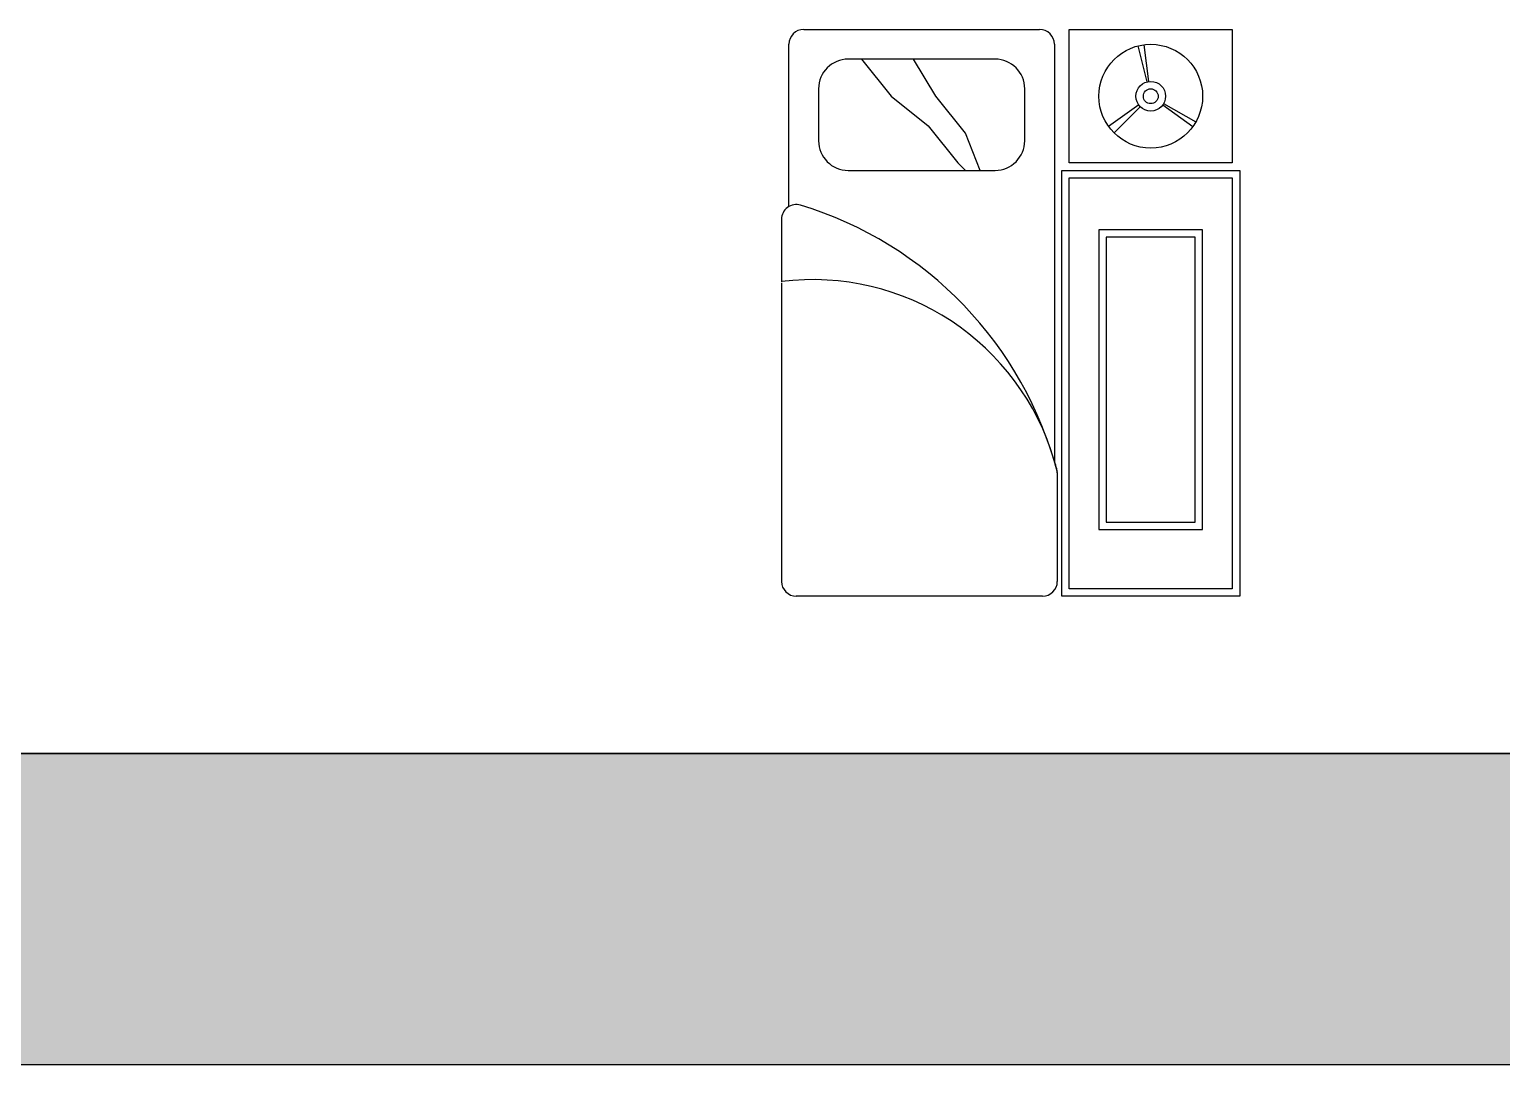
# Model space of a CAD drawing. Header units: millimetres. Extents: x 1787 to 68324, y 1435 to 30835.
# Drawn here: x 16845 to 21809, y 1435 to 4923 of the extents above; entities that cross this region are included whole.
import ezdxf

# ---------------------------------------------------------------- set-up
doc = ezdxf.new("R2010")
doc.units = ezdxf.units.MM
doc.layers.add('www.cad-blocks.net', color=7, linetype='Continuous')

# ---------------------------------------------------------------- blocks, each defined once
blk = doc.blocks.new('A$C6CFF21F3')
for p, q in [((0.075, 1.91), (0.87, 1.91)), ((0.97, 1.91), (1.52, 1.91)), ((0.97, 1.46), (0.97, 1.91)), ((1.52, 1.91), (1.52, 1.46)), ((0.025, 1.3132), (0.025, 1.86)), ((0.92, 1.86), (0.92, 0.45)), ((1.2329, 1.7335), (1.2026, 1.8548)), ((1.2388, 1.7346), (1.2233, 1.8586)), ((0.72, 1.81), (0.225, 1.81)), ((0.27, 1.81), (0.37, 1.685)), ((0.52, 1.685), (0.445, 1.81)), ((0.125, 1.71), (0.125, 1.535)), ((0.82, 1.535), (0.82, 1.71)), ((0.37, 1.685), (0.495, 1.585)), ((0.62, 1.56), (0.52, 1.685)), ((1.2043, 1.6559), (1.1026, 1.5833)), ((1.2096, 1.6496), (1.1213, 1.5613)), ((1.2857, 1.6559), (1.3874, 1.5833)), ((1.2884, 1.6602), (1.3969, 1.5982)), ((0.495, 1.585), (0.595, 1.46)), ((0.67, 1.435), (0.62, 1.56)), ((0.595, 1.46), (0.62, 1.435)), ((1.52, 1.46), (0.97, 1.46)), ((0.225, 1.435), (0.72, 1.435)), ((0.945, 0), (0.945, 1.435)), ((0.945, 1.435), (1.545, 1.435)), ((0.97, 0.025), (0.97, 1.41)), ((0.97, 1.41), (1.52, 1.41)), ((1.52, 1.41), (1.52, 0.025)), ((1.545, 1.435), (1.545, 0)), ((0, 1.2699), (0, 1.0585)), ((1.07, 1.235), (1.07, 0.225)), ((1.42, 1.235), (1.07, 1.235)), ((1.095, 1.21), (1.095, 0.25)), ((1.395, 1.21), (1.095, 1.21)), ((1.395, 0.25), (1.395, 1.21)), ((1.42, 0.225), (1.42, 1.235)), ((0, 1.0549), (0, 0.05)), ((0.93, 0.4155), (0.93, 0.05)), ((1.095, 0.25), (1.395, 0.25)), ((1.07, 0.225), (1.42, 0.225)), ((0.88, 0), (0.05, 0)), ((1.545, 0), (0.945, 0)), ((1.52, 0.025), (0.97, 0.025))]:
    blk.add_line(p, q)
for radius in [0.175, 0.05, 0.025]:
    blk.add_circle((1.245, 1.685), radius)
for centre, radius, start, end in [((0.075, 1.86), 0.05, 90, 180), ((0.87, 1.86), 0.05, 0, 90), ((0.225, 1.71), 0.1, 90, 180), ((0.72, 1.71), 0.1, 0, 90), ((0.225, 1.535), 0.1, 180, 270), ((0.72, 1.535), 0.1, 270, 0), ((0.05, 1.2699), 0.05, 73.6211, 180), ((-0.3075, 0.0942), 1.2789, 14.6124, 73.1082), ((0.1066, 0.2198), 0.847, 16.1143, 97.2312), ((0.081, 0.1856), 0.8814, 16.0521, 17.7011), ((0.88, 0.4155), 0.05, 0, 16.0521), ((0.05, 0.05), 0.05, 180, 270), ((0.88, 0.05), 0.05, 270, 0)]:
    blk.add_arc(centre, radius, start, end)
blk = doc.blocks.new('format')
at = {"true_color": 0x546d8e}
h = blk.add_hatch(color=155, dxfattribs=at)
h.set_gradient(color1=(68, 68, 68), color2=(84, 109, 142), tint=1)
h.paths.add_polyline_path([(110172.9, 10917.5), (110172.9, 11965.4), (47364.4, 11965.4), (47364.4, 10917.5)])
at = {"color": 155, "true_color": 0x546d8e}
for p, q in [((110172.9, 11965.4), (47364.4, 11965.4)), ((47364.4, 11965.4), (110172.9, 11965.4)), ((47364.4, 10917.5), (110172.9, 10917.5))]:
    blk.add_line(p, q, dxfattribs=at)
blk.add_line((47364.4, 11965.4), (110172.9, 11965.4))

msp = doc.modelspace()

# ---------------------------------------------------------------- block references
at = {"xscale": 1000, "yscale": 1000, "zscale": 1000}
msp.add_blockref('A$C6CFF21F3', (19380.7, 3013), dxfattribs=at)
at = {"layer": 'www.cad-blocks.net'}
msp.add_blockref('format', (-41848.5, -9482.9), dxfattribs=at)

doc.saveas('drawing.dxf')
